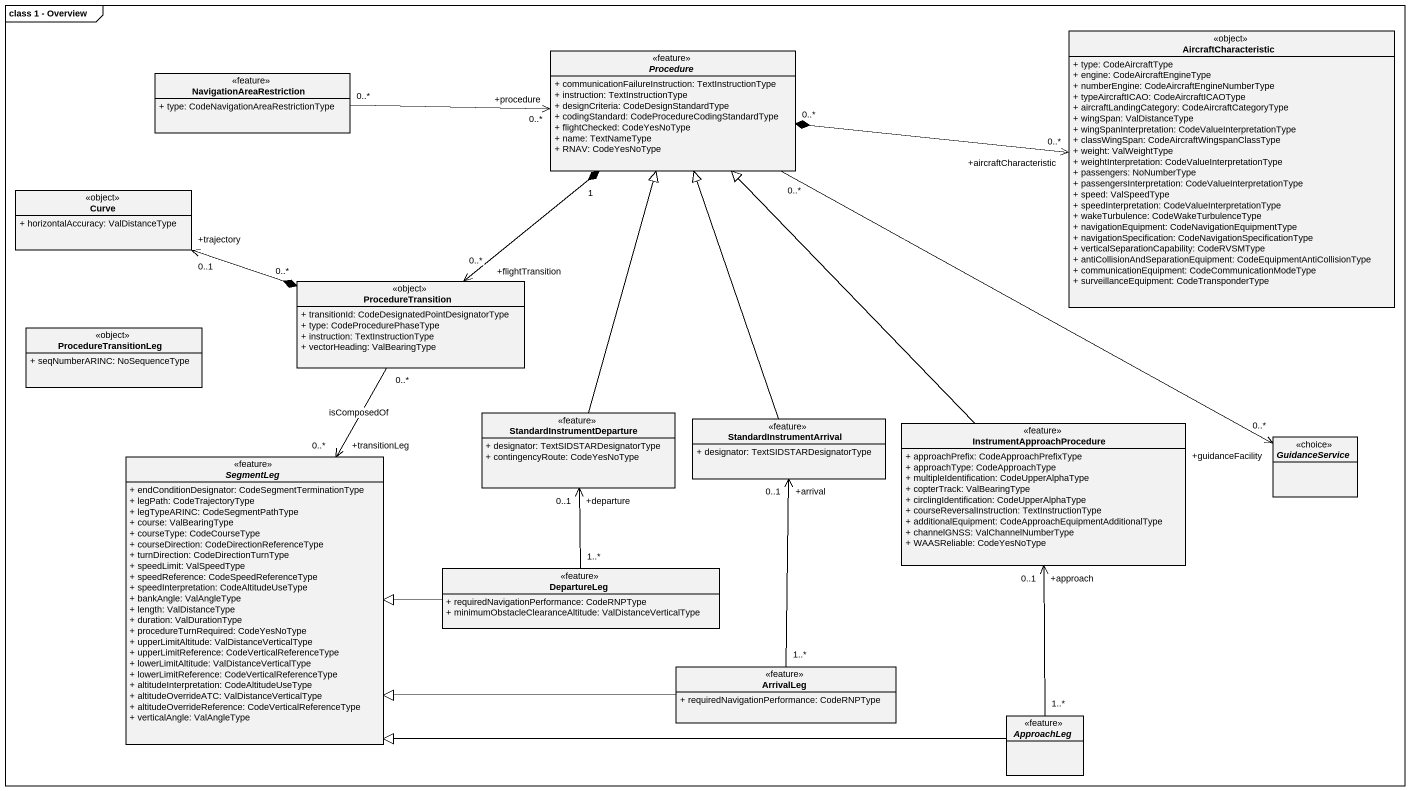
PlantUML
@startuml
mainframe class 1 - Overview
hide circle
hide empty members
skinparam classAttributeIconSize 0
class AircraftCharacteristic <<object>> {
  + type: CodeAircraftType
  + engine: CodeAircraftEngineType
  + numberEngine: CodeAircraftEngineNumberType
  + typeAircraftICAO: CodeAircraftICAOType
  + aircraftLandingCategory: CodeAircraftCategoryType
  + wingSpan: ValDistanceType
  + wingSpanInterpretation: CodeValueInterpretationType
  + classWingSpan: CodeAircraftWingspanClassType
  + weight: ValWeightType
  + weightInterpretation: CodeValueInterpretationType
  + passengers: NoNumberType
  + passengersInterpretation: CodeValueInterpretationType
  + speed: ValSpeedType
  + speedInterpretation: CodeValueInterpretationType
  + wakeTurbulence: CodeWakeTurbulenceType
  + navigationEquipment: CodeNavigationEquipmentType
  + navigationSpecification: CodeNavigationSpecificationType
  + verticalSeparationCapability: CodeRVSMType
  + antiCollisionAndSeparationEquipment: CodeEquipmentAntiCollisionType
  + communicationEquipment: CodeCommunicationModeType
  + surveillanceEquipment: CodeTransponderType
}
class NavigationAreaRestriction <<feature>> {
  + type: CodeNavigationAreaRestrictionType
}
abstract class Procedure <<feature>> {
  + communicationFailureInstruction: TextInstructionType
  + instruction: TextInstructionType
  + designCriteria: CodeDesignStandardType
  + codingStandard: CodeProcedureCodingStandardType
  + flightChecked: CodeYesNoType
  + name: TextNameType
  + RNAV: CodeYesNoType
}
class Curve <<object>> {
  + horizontalAccuracy: ValDistanceType
}
class ProcedureTransition <<object>> {
  + transitionId: CodeDesignatedPointDesignatorType
  + type: CodeProcedurePhaseType
  + instruction: TextInstructionType
  + vectorHeading: ValBearingType
}
class ProcedureTransitionLeg <<object>> {
  + seqNumberARINC: NoSequenceType
}
class StandardInstrumentDeparture <<feature>> {
  + designator: TextSIDSTARDesignatorType
  + contingencyRoute: CodeYesNoType
}
class StandardInstrumentArrival <<feature>> {
  + designator: TextSIDSTARDesignatorType
}
class InstrumentApproachProcedure <<feature>> {
  + approachPrefix: CodeApproachPrefixType
  + approachType: CodeApproachType
  + multipleIdentification: CodeUpperAlphaType
  + copterTrack: ValBearingType
  + circlingIdentification: CodeUpperAlphaType
  + courseReversalInstruction: TextInstructionType
  + additionalEquipment: CodeApproachEquipmentAdditionalType
  + channelGNSS: ValChannelNumberType
  + WAASReliable: CodeYesNoType
}
abstract class GuidanceService <<choice>>
abstract class SegmentLeg <<feature>> {
  + endConditionDesignator: CodeSegmentTerminationType
  + legPath: CodeTrajectoryType
  + legTypeARINC: CodeSegmentPathType
  + course: ValBearingType
  + courseType: CodeCourseType
  + courseDirection: CodeDirectionReferenceType
  + turnDirection: CodeDirectionTurnType
  + speedLimit: ValSpeedType
  + speedReference: CodeSpeedReferenceType
  + speedInterpretation: CodeAltitudeUseType
  + bankAngle: ValAngleType
  + length: ValDistanceType
  + duration: ValDurationType
  + procedureTurnRequired: CodeYesNoType
  + upperLimitAltitude: ValDistanceVerticalType
  + upperLimitReference: CodeVerticalReferenceType
  + lowerLimitAltitude: ValDistanceVerticalType
  + lowerLimitReference: CodeVerticalReferenceType
  + altitudeInterpretation: CodeAltitudeUseType
  + altitudeOverrideATC: ValDistanceVerticalType
  + altitudeOverrideReference: CodeVerticalReferenceType
  + verticalAngle: ValAngleType
}
class DepartureLeg <<feature>> {
  + requiredNavigationPerformance: CodeRNPType
  + minimumObstacleClearanceAltitude: ValDistanceVerticalType
}
class ArrivalLeg <<feature>> {
  + requiredNavigationPerformance: CodeRNPType
}
abstract class ApproachLeg <<feature>>
NavigationAreaRestriction "0..*" -right-> "+procedure\n0..*" Procedure
Procedure "0..*" *-right-> "+aircraftCharacteristic\n0..*" AircraftCharacteristic
Procedure "1" *--> "+flightTransition\n0..*" ProcedureTransition
Procedure "0..*" -right-> "+guidanceFacility\n0..*" GuidanceService
ProcedureTransition "0..*" *-left-> "+trajectory\n0..1" Curve
ProcedureTransition "0..*" --> "+transitionLeg\n0..*" SegmentLeg : isComposedOf
StandardInstrumentDeparture -up-|> Procedure
StandardInstrumentDeparture "+departure\n0..1" <-- "1..*" DepartureLeg
StandardInstrumentArrival -up-|> Procedure
InstrumentApproachProcedure -up-|> Procedure
InstrumentApproachProcedure "+approach\n0..1" <-- "1..*" ApproachLeg
DepartureLeg -left-|> SegmentLeg
ArrivalLeg "1..*" -up-> "+arrival\n0..1" StandardInstrumentArrival
ArrivalLeg -left-|> SegmentLeg
ApproachLeg -left-|> SegmentLeg
@enduml
